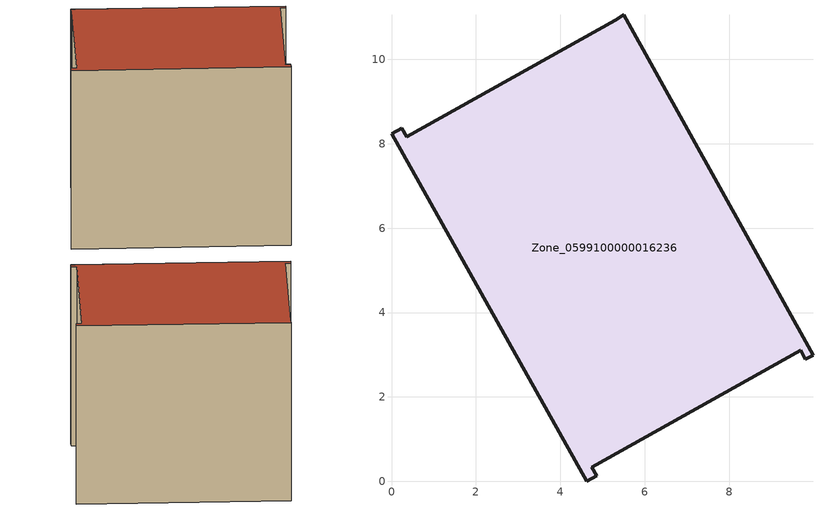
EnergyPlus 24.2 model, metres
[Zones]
Zone_0599100000016236
 floor ground (C_G): 5.5,11.06 9.99,2.99 9.81,2.89 9.7,3.1 4.75,0.33 4.87,0.13 4.63,0 0,8.24 0.24,8.37 0.36,8.16 5.31,10.92 z0
 wall outside (C_F): 4.63,0 4.87,0.13 4.75,0.33 9.7,3.1 9.81,2.89 9.99,2.99 5.5,11.06 5.31,10.92 0.36,8.16 0.24,8.37 0,8.24 4.63,0 z0:8.47
 roof outside (C_R): 5.5,11.06 5.31,10.92 0.36,8.16 0.24,8.37 0,8.24 4.63,0 4.87,0.13 4.75,0.33 9.7,3.1 9.81,2.89 9.99,2.99 z8.47
[BUILDING]
Pand.0599100000016236: North Axis=0; Terrain=City; Loads Convergence Tolerance Value=0.04; Temperature Convergence Tolerance Value=0.4; Solar Distribution=FullExterior; Maximum Number of Warmup Days=25; Minimum Number of Warmup Days=1
[Site:Location]
Rotterdam.The.Hague.AP_ZH_NLD Design_Conditions: Latitude=51.96; Longitude=4.45; Time Zone=1; Elevation=-4.5
[SITE:GROUNDTEMPERATURE:BUILDINGSURFACE]
18, 18, 18, 18, 18, 18, 18, 18, 18, 18, 18, 18
[MATERIAL] Thermal Absorptance=0.9; Solar Absorptance=0.7; Visible Absorptance=0.7
Name | Roughness | Thickness | Conductivity | Density | Specific Heat
G.TI.1965-1974 | MediumSmooth | 0.15 | 0.882353 | 540 | 1210
F.TI.1965-1974 | Rough | 0.3 | 0.697674 | 1920 | 840
R.TI.1965-1974 | MediumRough | 0.2 | 0.232558 | 1500 | 1000
[CONSTRUCTION]
C_G: G.TI.1965-1974
C_F: F.TI.1965-1974
C_R: R.TI.1965-1974
[ZONE]
Zone_0599100000016236: Type=1; Multiplier=1; Ceiling Height=Autocalculate; Volume=Autocalculate; Floor Area=autocalculate; Part of Total Floor Area=Yes
[ZONEINFILTRATION:DESIGNFLOWRATE]
Infil_Zone_0599100000016236: Zone or ZoneList or Space or SpaceList=Zone_0599100000016236; Schedule=AlwaysOn; Design Flow Rate Calculation Method=Flow/Area; Flow Rate per Floor Area=0.003; Constant Term Coefficient=1; Temperature Term Coefficient=0; Velocity Term Coefficient=0; Velocity Squared Term Coefficient=0
[HVACTEMPLATE:ZONE:IDEALLOADSAIRSYSTEM]
Zone_0599100000016236: Maximum Heating Supply Air Temperature=50; Minimum Cooling Supply Air Temperature=13; Maximum Heating Supply Air Humidity Ratio=0.0156; Minimum Cooling Supply Air Humidity Ratio=0.0077; Heating Limit=NoLimit; Cooling Limit=NoLimit; Dehumidification Control Type=ConstantSensibleHeatRatio; Cooling Sensible Heat Ratio=0.7; Dehumidification Setpoint=60; Humidification Control Type=None; Humidification Setpoint=30; Outdoor Air Method=None; Outdoor Air Flow Rate per Person=0.00944; Outdoor Air Flow Rate per Zone Floor Area=0; Outdoor Air Flow Rate per Zone=0; Demand Controlled Ventilation Type=None; Outdoor Air Economizer Type=NoEconomizer; Heat Recovery Type=None; Sensible Heat Recovery Effectiveness=0.7; Latent Heat Recovery Effectiveness=0.65
[ZONECONTROL:THERMOSTAT]
ThermostatControl_Zone_0599100000016236: Zone or ZoneList=Zone_0599100000016236; Control Type Schedule=DualSetpointControlType; Control 1=Thermostat_Zone_0599100000016236; Temperature Difference Between Cutout And Setpoint=0
[THERMOSTATSETPOINT:DUALSETPOINT]
Thermostat_Zone_0599100000016236: Heating Setpoint Temperature Schedule=HeatingSetpoint_Zone_0599100000016236; Cooling Setpoint Temperature Schedule=CoolingSetpoint_Zone_0599100000016236
[SCHEDULE:COMPACT]
HeatingSetpoint_Zone_0599100000016236: Through: 12/31, For: AllDays, Until: 24:00, 21
CoolingSetpoint_Zone_0599100000016236: Through: 12/31, For: AllDays, Until: 24:00, 24
DualSetpointControlType: Through: 12/31, For: AllDays, Until: 24:00, 4
AlwaysOn: Through: 12/31, For: AllDays, Until: 24:00, 1
